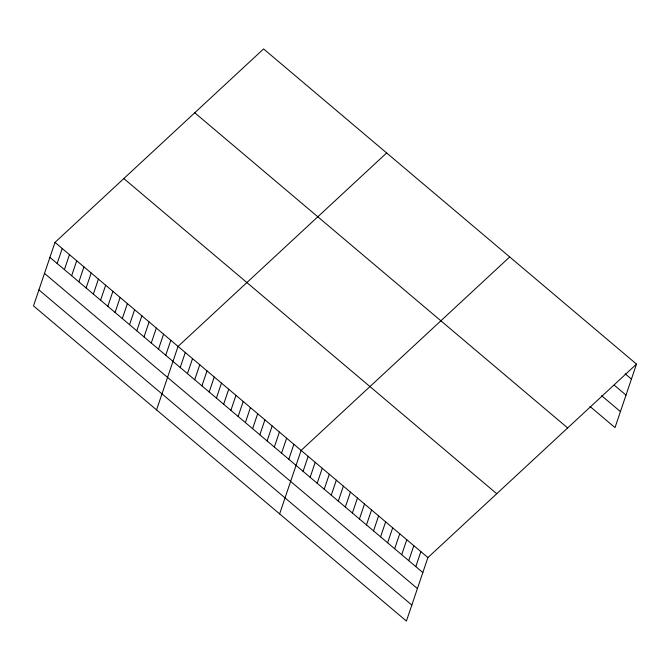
<?xml version="1.0" encoding="UTF-8"?>
<svg xmlns="http://www.w3.org/2000/svg" width="670" height="670" viewBox="0 0 670 670"><rect width="100%" height="100%" fill="white"/><g stroke="black" fill="none" stroke-linecap="round" stroke-linejoin="round"><path stroke-width="1" d="M54.99 242.398L33.5 305.889L406.414 621.065L427.904 557.574L636.5 364.111L263.586 48.935L54.99 242.398L427.904 557.574M57.159 263.503L62.226 248.52M64.395 269.616L69.471 254.642M71.64 275.738L76.707 260.756M78.876 281.861L83.943 266.878M86.112 287.974L91.187 272.991M93.356 294.097L98.423 279.114M100.592 300.21L105.659 285.227M107.828 306.332L112.903 291.349M115.073 312.446L120.139 297.463M122.308 318.568L127.384 303.585M129.544 324.682L134.62 309.699M136.789 330.804L141.856 315.821M144.025 336.918L149.1 321.935M151.261 343.04L156.336 328.057M158.505 349.154L163.572 334.171M165.741 355.276L170.817 340.293M156.562 409.898L178.053 346.407L386.649 152.944M180.222 367.512L185.288 352.529M187.458 373.625L192.533 358.643M194.702 379.748L199.769 364.765M201.938 385.861L207.005 370.878M209.174 391.984L214.249 377.001M216.418 398.097L221.485 383.114M223.654 404.219L228.73 389.236M230.89 410.333L235.966 395.359M238.135 416.455L243.202 401.472M245.371 422.577L250.446 407.595M252.607 428.691L257.682 413.708M259.851 434.813L264.918 419.83M267.087 440.927L272.162 425.944M274.332 447.049L279.398 432.066M281.567 453.163L286.634 438.18M288.803 459.285L293.879 444.302M279.625 513.907L301.115 450.416L509.711 256.953M303.091 471.353L308.158 456.37M310.135 477.308L315.202 462.325M317.178 483.263L322.245 468.28M324.221 489.217L329.288 474.234M331.265 495.163L336.332 480.181M338.308 501.118L343.383 486.135M345.352 507.073L350.427 492.09M352.395 513.027L357.47 498.044M359.438 518.982L364.514 503.999M366.482 524.937L371.557 509.954M373.525 530.883L378.6 515.9M380.568 536.837L385.644 521.855M387.62 542.792L392.687 527.809M394.663 548.747L399.73 533.764M401.707 554.701L406.774 539.719M408.75 560.656L413.817 545.673M415.794 566.611L420.861 551.628M636.5 364.111L615.01 427.602L589.969 406.43M625.169 373.801L631.425 379.094M614.273 385.175L626.014 395.099M601.643 395.719L620.428 411.589M194.744 112.778L567.666 427.954M123.824 178.555L496.746 493.731M49.915 257.38L422.837 572.557M44.496 273.394L417.418 588.57M38.919 289.884L411.832 605.06"/></g></svg>
